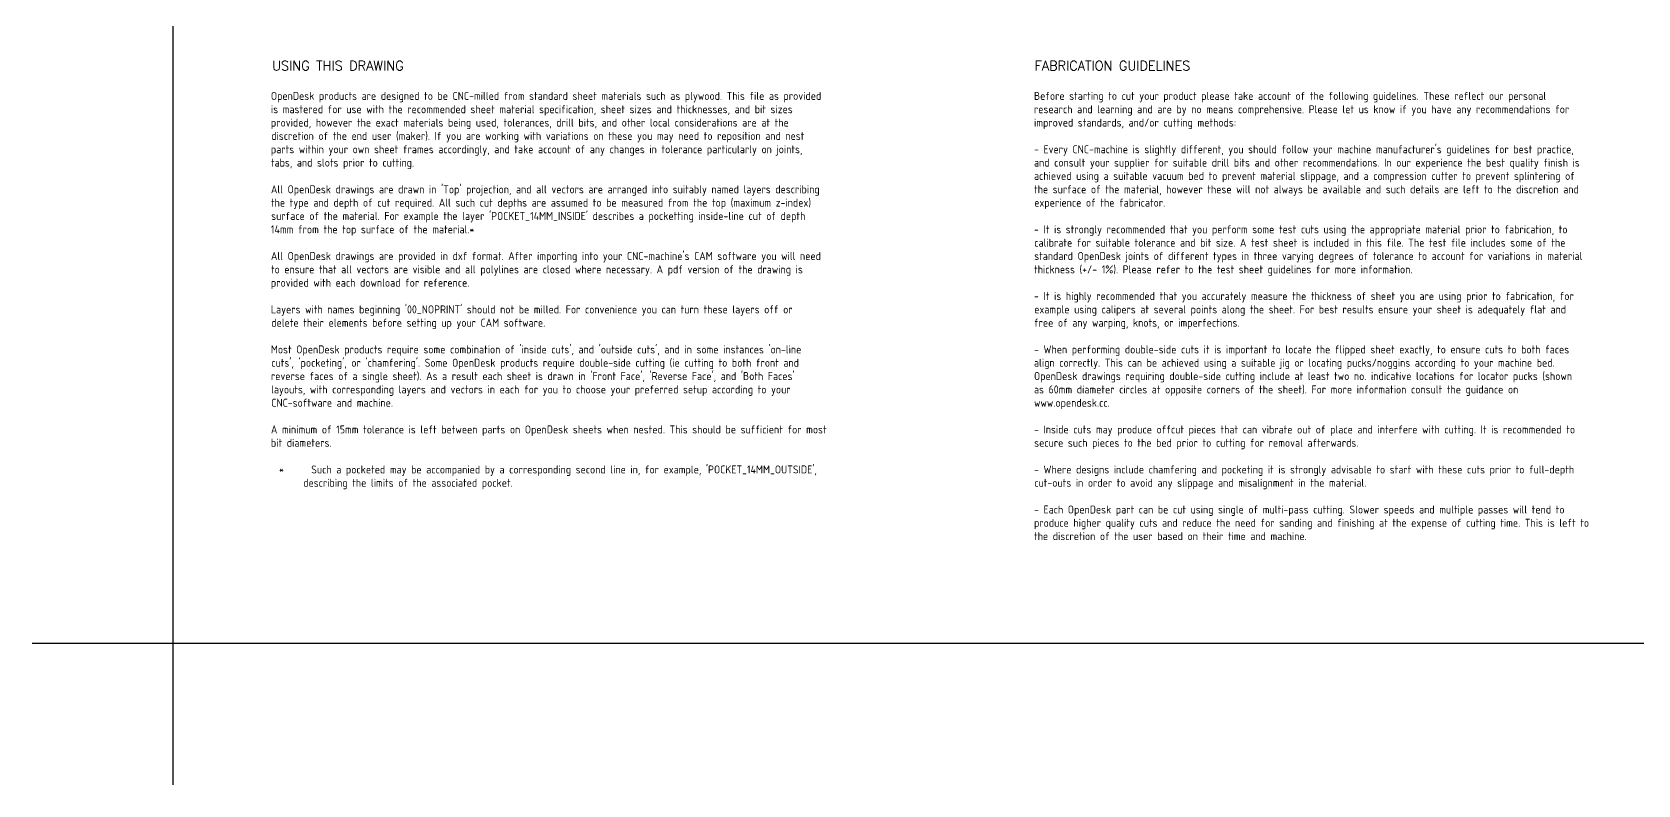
# Model space of a CAD drawing. Extents: x -300 to 5880, y -300 to 4158.
# Drawn here: x -300 to 3112, y -300 to 1299 of the extents above; entities that cross this region are included whole.
import ezdxf
from ezdxf.enums import TextEntityAlignment as Align

# ---------------------------------------------------------------- set-up
doc = ezdxf.new("R2010")
doc.units = 0
doc.layers.add('00-NOPRINT_TEXT', color=7, linetype='CONTINUOUS')
doc.styles.add('OD-ISOCP-17', font='isocp.shx', dxfattribs={"height": 17})
doc.styles.add('OD-SIMPLEX-20', font='simplex.shx', dxfattribs={"height": 20})

msp = doc.modelspace()

# ---------------------------------------------------------------- linework, layer by layer
at = {"layer": '00-NOPRINT_TEXT', "flags": 128}
msp.add_lwpolyline([(0, 4158), (5880, 4158), (5880, 0), (0, 0)], close=True, dxfattribs=at)
msp.add_lwpolyline([(0, -300), (0, 0), (-300, 0)], dxfattribs=at)

# ---------------------------------------------------------------- texts
at = {"layer": '00-NOPRINT_TEXT', "color": 7, "style": 'OD-SIMPLEX-20'}
for s, p in [('USING THIS DRAWING', (210, 1237.4)), ('FABRICATION GUIDELINES', (1830, 1237.4))]:
    msp.add_text(s, height=20, rotation=360, dxfattribs=at).set_placement(p, align=Align.TOP_LEFT)
at = {"layer": '00-NOPRINT_TEXT', "color": 7, "style": 'OD-ISOCP-17'}
for s, p in [('OpenDesk products are designed to be CNC-milled from standard sheet materials such as plywood. This file as provided', (207.4, 1154.7)), ('Before starting to cut your product please take account of the following guidelines. These reflect our personal', (1828.7, 1154.7)), ('is mastered for use with the recommended sheet material specification, sheet sizes and thicknesses, and bit sizes', (207.4, 1126.3)), ('research and learning and are by no means comprehensive. Please let us know if you have any recommendations for', (1828.7, 1126.3)), ('provided, however the exact materials being used, tolerances, drill bits, and other local considerations are at the', (207.4, 1098)), ('improved standards, and/or cutting methods:', (1828.7, 1098)), ('parts within your own sheet frames accordingly, and take account of any changes in tolerance particularly on joints,', (207.4, 1041.3)), ('discretion of the end user (maker). If you are working with variations on these you may need to reposition and nest', (208.1, 1069.7)), ("- Every CNC-machine is slightly different, you should follow your machine manufacturer's guidelines for best practice,", (1828.7, 1041.3)), ('tabs, and slots prior to cutting.', (207.4, 1013)), ('and consult your supplier for suitable drill bits and other recommendations. In our experience the best quality finish is', (1828.7, 1013)), ('achieved using a suitable vacuum bed to prevent material slippage, and a compression cutter to prevent splintering of', (1828.7, 984.7)), ("All OpenDesk drawings are drawn in 'Top' projection, and all vectors are arranged into suitably named layers describing", (207.4, 956.3)), ('the surface of the material, however these will not always be available and such details are left to the discretion and', (1828.7, 956.3)), ('the type and depth of cut required. All such cut depths are assumed to be measured from the top (maximum z-index)', (207.4, 928)), ('experience of the fabricator.', (1829.2, 928)), ('14mm from the top surface of the material.*', (207.4, 871.3)), ("surface of the material. For example the layer 'POCKET_14MM_INSIDE' describes a pocketting inside-line cut of depth", (208, 899.7)), ('- It is strongly recommended that you perform some test cuts using the appropriate material prior to fabrication, to', (1828.7, 871.3)), ('calibrate for suitable tolerance and bit size. A test sheet is included in this file. The test file includes some of the', (1829.3, 843)), ("All OpenDesk drawings are provided in dxf format. After importing into your CNC-machine's CAM software you will need", (207.4, 814.7)), ('standard OpenDesk joints of different types in three varying degrees of tolerance to account for variations in material', (1829.2, 814.7)), ('to ensure that all vectors are visible and all polylines are closed where necessary. A pdf version of the drawing is', (207.4, 786.3)), ('thickness (+/- 1%%%). Please refer to the test sheet guidelines for more information.', (1828.7, 786.3)), ('provided with each download for reference.', (207.4, 758)), ("Layers with names beginning '00_NOPRINT' should not be milled. For convenience you can turn these layers off or", (207.4, 701.3)), ('- It is highly recommended that you accurately measure the thickness of sheet you are using prior to fabrication, for', (1828.7, 729.7)), ('example using calipers at several points along the sheet. For best results ensure your sheet is adequately flat and', (1829.2, 701.3)), ('delete their elements before setting up your CAM software.', (208.1, 673)), ('free of any warping, knots, or imperfections.', (1828.7, 673)), ("Most OpenDesk products require some combination of 'inside cuts', and 'outside cuts', and in some instances 'on-line", (207.4, 616.3)), ('- When performing double-side cuts it is important to locate the flipped sheet exactly, to ensure cuts to both faces', (1828.7, 616.3)), ("reverse faces of a single sheet). As a result each sheet is drawn in 'Front Face', 'Reverse Face', and 'Both Faces'", (207.4, 559.7)), ("cuts', 'pocketing', or 'chamfering'. Some OpenDesk products require double-side cutting (ie cutting to both front and", (208.1, 588)), ('align correctly. This can be achieved using a suitable jig or locating pucks/noggins according to your machine bed.', (1828.7, 588)), ('layouts, with corresponding layers and vectors in each for you to choose your preferred setup according to your', (207.8, 531.3)), ('as 60mm diameter circles at opposite corners of the sheet). For more information consult the guidance on', (1828.7, 531.3)), ('OpenDesk drawings requiring double-side cutting include at least two no. indicative locations for locator pucks (shown', (1828.7, 559.7)), ('CNC-software and machine.', (208.2, 503)), ('www.opendesk.cc.', (1828.7, 503)), ('A minimum of 15mm tolerance is left between parts on OpenDesk sheets when nested. This should be sufficient for most', (207.4, 446.3)), ('- Inside cuts may produce offcut pieces that can vibrate out of place and interfere with cutting. It is recommended to', (1828.7, 446.3)), ('bit diameters.', (207.4, 418)), ('secure such pieces to the bed prior to cutting for removal afterwards.', (1829.2, 418)), ("*      Such a pocketed may be accompanied by a corresponding second line in, for example, 'POCKET_14MM_OUTSIDE',", (224.4, 361.3)), ('- Where designs include chamfering and pocketing it is strongly advisable to start with these cuts prior to full-depth', (1828.7, 361.3)), ('describing the limits of the associated pocket.', (276.1, 333)), ('cut-outs in order to avoid any slippage and misalignment in the material.', (1829.3, 333)), ('- Each OpenDesk part can be cut using single of multi-pass cutting. Slower speeds and multiple passes will tend to', (1828.7, 276.3)), ('produce higher quality cuts and reduce the need for sanding and finishing at the expense of cutting time. This is left to', (1828.7, 248)), ('the discretion of the user based on their time and machine.', (1828.7, 219.7))]:
    msp.add_text(s, height=17, rotation=360, dxfattribs=at).set_placement(p)

doc.saveas('drawing.dxf')
